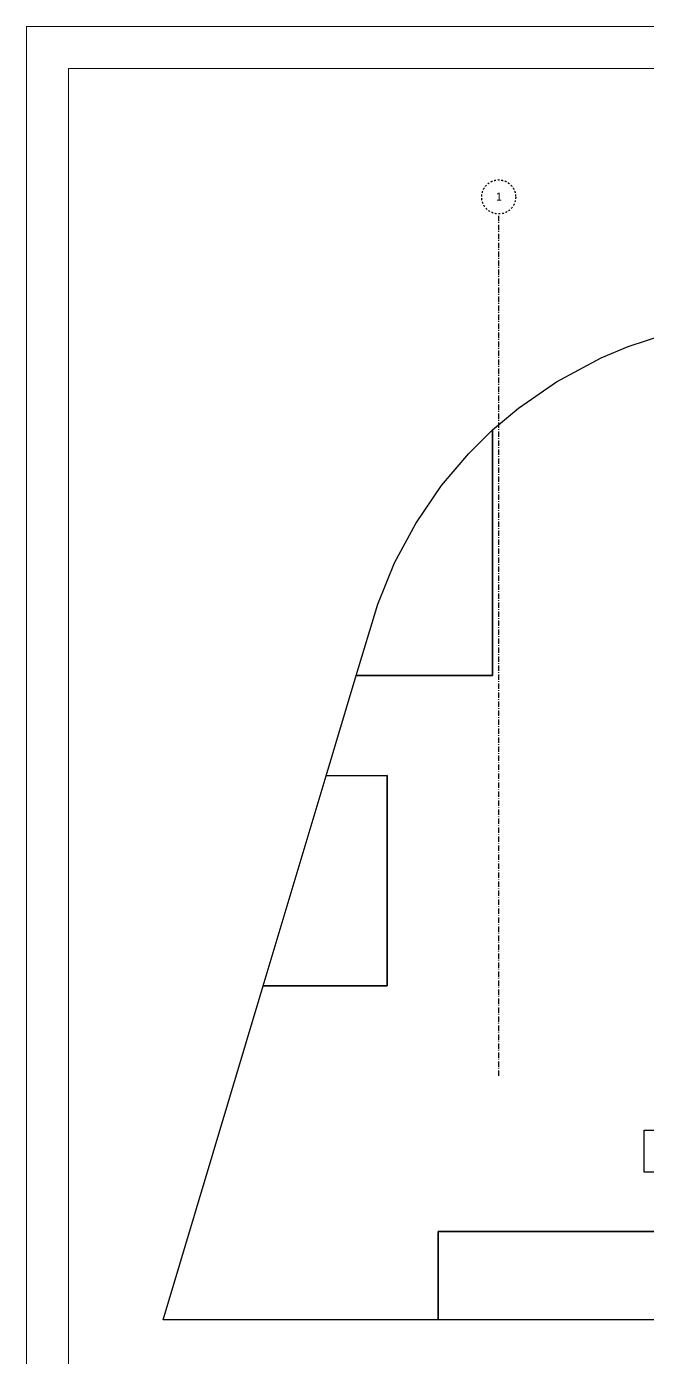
# Model space of a CAD drawing. Header units: centimetres. Extents: x 2452 to 16512, y -4226 to 6371.
# Drawn here: x 2452 to 4278, y 2458 to 6371 of the extents above; entities that cross this region are included whole.
import ezdxf

# ---------------------------------------------------------------- set-up
doc = ezdxf.new("R2010")
doc.units = ezdxf.units.CM
doc.linetypes.add('Style de ligne -6', pattern=[1.04164, 0.625, -0.20828, 0.06943, -0.13893])
doc.linetypes.add('VW-01', pattern=[0.41656, 0.20828, -0.20828])
doc.layers.add('B Général', color=252, linetype='Continuous')
doc.layers.add('prlm-MOD', color=64, linetype='Continuous')
doc.layers.add('prlm-ZCARTOUCHE', color=7, linetype='Continuous', lineweight=13)
doc.layers.add('prlm-ZEROPLOT', color=254, linetype='Continuous', plot=False)
doc.styles.add('Eurostile', font='Eurosti.TTF')

msp = doc.modelspace()

# ---------------------------------------------------------------- linework, layer by layer
at = {"layer": 'B Général', "linetype": 'Style de ligne -6', "ltscale": 25.4}
msp.add_line((3840.95, 3286.06), (3840.95, 5821.06), dxfattribs=at)
at = {"layer": 'B Général', "linetype": 'VW-01', "ltscale": 25.4}
msp.add_circle((3840.95, 5870.39), 50, dxfattribs=at)
at = {"layer": 'prlm-MOD'}
msp.add_lwpolyline([(4268.51, 3126.05), (4938.82, 3126.05), (4938.82, 3002.86), (4268.51, 3002.86)], close=True, dxfattribs=at)
at = {"layer": 'prlm-ZCARTOUCHE', "ltscale": 25}
for points in [[(2451.72, 6371.43), (16512.26, 6371.43), (16512.26, -4226.46), (2451.72, -4226.46)], [(2575.05, 6248.2), (16413.59, 6248.2), (16413.59, -4103.23), (2575.05, -4103.23)]]:
    msp.add_lwpolyline(points, close=True, dxfattribs=at)
at = {"layer": 'prlm-ZEROPLOT', "ltscale": 25}
msp.add_lwpolyline([(4331.44, 2828.23), (3662.92, 2828.23), (3662.92, 2568.4), (2853.2, 2568.4), (3148.11, 3550.39), (3512.92, 3550.39), (3512.92, 4168.61), (3333.48, 4168.39), (3421.86, 4462.82), (3822.88, 4462.78), (3822.94, 5185.39), (3899.63, 5249.21), (4011.14, 5326.63), (4142.81, 5397.62), (4222.02, 5430.97), (4330.11, 5466.39)], dxfattribs=at)
at = {"layer": 'prlm-ZEROPLOT'}
for points in [[(3421.86, 4462.82), (3485.04, 4673.28), (3534.38, 4794.01), (3596.96, 4910.55), (3672.8, 5021.56), (3753.07, 5116.36), (3822.94, 5185.39), (3822.88, 4462.78)], [(3147.97, 3550.39), (3333.48, 4168.39), (3512.92, 4168.61), (3512.92, 3550.39)], [(3662.92, 2828.23), (4331.44, 2828.23), (4331.44, 2568.4), (3662.92, 2568.4)]]:
    msp.add_lwpolyline(points, close=True, dxfattribs=at)

# ---------------------------------------------------------------- texts
at = {"layer": 'B Général', "insert": (3833.03, 5883.51), "char_height": 23.53, "attachment_point": 1, "line_spacing_factor": 0.894142, "style": 'Eurostile'}
msp.add_mtext('1', dxfattribs=at)

doc.saveas('drawing.dxf')
